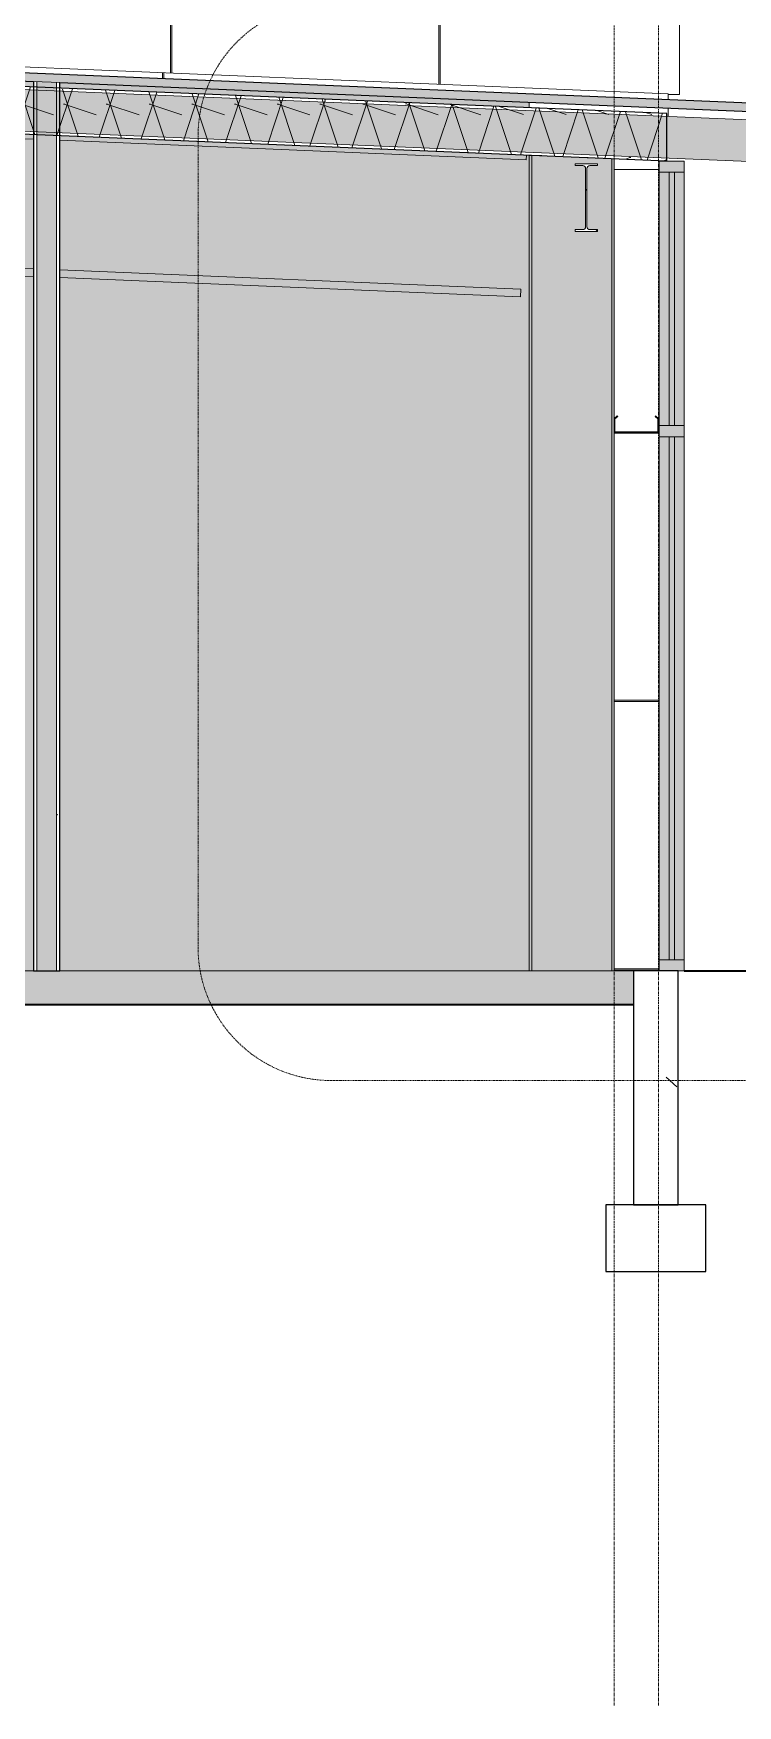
# Model space of a CAD drawing. Header units: inches. Extents: x -55396 to -733, y -290 to 853.
# Drawn here: x -15645.8 to -15519.3, y -132 to 168.5 of the extents above; entities that cross this region are included whole.
import ezdxf

# ---------------------------------------------------------------- set-up
doc = ezdxf.new("R2010")
doc.units = ezdxf.units.IN
doc.header["$MEASUREMENT"] = 0
doc.linetypes.add('Dash Dot 3_16_', pattern=[0.3125, 0.1875, -0.0625, 0, -0.0625])
doc.linetypes.add('Grid Line 1_2_', pattern=[0.875, 0.5, -0.125, 0.125, -0.125])
for name, color, linetype, lineweight in [('A-ANNO-SYMB', 150, 'Continuous', 9), ('A-CLNG', 13, 'Continuous', 9), ('A-CLNG-PATT', 13, 'Continuous', 25), ('A-GLAZ-CURT', 52, 'Continuous', 9), ('A-GLAZ-CWMG', 51, 'Continuous', 9), ('A-ROOF', 132, 'Continuous', 9), ('A-WALL', 113, 'Continuous', 9), ('A-WALL-PATT', 111, 'Continuous', 25), ('C-BLDG-PADS', 91, 'Continuous', 9), ('C-TOPO', 7, 'Continuous', 9), ('I-WALL', 2, 'Continuous', 9), ('L-SITE-WALL', 31, 'Continuous', 9), ('S-BEAM', 12, 'Continuous', 9), ('S-COLS', 52, 'Continuous', 9), ('S-FNDN', 32, 'Continuous', 9), ('S-GRID', 1, 'Continuous', 9)]:
    doc.layers.add(name, color=color, linetype=linetype, lineweight=lineweight)
pattern_1 = [(50, (22011.01, 102), (55.0854, -4.81984), [5.76, -63.36]), (355, (22011.01, 102), (-10.65569, 57.76853), [4.608, -50.688]), (100.451, (22015.6, 101.6), (44.42947, 52.94866), [4.895, -53.848]), (46.184, (22011.01, 117.36), (81.96444, -12.71212), [8.64, -95.04]), (96.636, (22017.84, 116.3), (71.7815, 74.81238), [7.343, -80.772]), (351.184, (22011.01, 117.36), (71.78195, 74.81243), [6.912, -76.032]), (21, (22018.69, 113.52), (45.84207, -30.92146), [5.76, -63.36]), (326, (22018.69, 113.52), (18.687064, 55.69148), [4.608, -50.688]), (71.451, (22022.51, 110.943), (64.52891, 24.77011), [4.895, -53.848]), (37.5, (22011.012, 102), (0.933895, 25.566816), [2.534, -47.539, 2.534, -48.922, -50.88]), (37.5, (22011.012, 102), (0.933895, 25.566816), [-101.53, 2.534, -48.346]), (7.5, (22011.012, 102), (20.20404, 30.291303), [2.534, -26.803, 2.534, -46.387, -19.392]), (7.5, (22011.012, 102), (20.20404, 30.291303), [-78.259, 2.534, -16.858]), (327.5, (21993.885, 102), (40.997785, -1.732403), [2.534, -16.666, 2.534, -57.37, -79.488]), (327.5, (21993.885, 102), (40.997785, -1.732403), [-79.104, 2.534, -76.954]), (317.5, (21986.205, 102), (44.788883, 7.68784), [2.534, -22.426, 2.534, -37.248, -56.448]), (317.5, (21986.205, 102), (44.788883, 7.68784), [-64.742, 2.534, -53.914])]
pattern_2 = [(0, (22011.012, 102), (61.44, 15.36), [2.534, -43.546, 2.534, -43.546, -245.76]), (0, (22011.012, 102), (61.44, 15.36), [-92.16, 2.534, -89.626, 2.534, -43.546, -107.52]), (0, (22011.012, 102), (61.44, 15.36), [-230.4, 2.534, -28.186, 2.534, -74.266]), (120, (22034.052, 109.68), (-44.02215, 45.528601), [2.534, -43.546, 2.534, -43.546, -245.76]), (120, (22034.052, 109.68), (-44.02215, 45.528601), [-92.16, 2.534, -89.626, 2.534, -43.546, -107.52]), (120, (22034.052, 109.68), (-44.02215, 45.528601), [-230.4, 2.534, -28.186, 2.534, -74.266]), (240, (22041.732, 140.4), (-17.41785, -60.888601), [2.534, -43.546, 2.534, -43.546, -245.76]), (240, (22041.732, 140.4), (-17.41785, -60.888601), [-92.16, 2.534, -89.626, 2.534, -43.546, -107.52]), (240, (22041.732, 140.4), (-17.41785, -60.888601), [-230.4, 2.534, -28.186, 2.534, -74.266])]
pattern_3 = [(0, (22785.87, 0.75), (-193, 193), [48, -145]), (90, (22785.87, 0.75), (-193, 1e-14), [96.25, -96.75]), (180, (22833.87, 97), (-193, 193), [48, -145]), (90, (22833.87, 0.75), (-193, 1e-14), [96.25, -96.75]), (180, (22833.87, 97.25), (-193, 193), [48, -145]), (90, (22833.87, 97.25), (-193, 1e-14), [96.25, -96.75]), (0, (22785.87, 193.5), (-193, 193), [48, -145]), (90, (22785.87, 97.25), (-193, 1e-14), [96.25, -96.75]), (0, (22834.12, 48.75), (-193, 193), [48, -145]), (90, (22834.12, 0.5), (-193, 1e-14), [48.25, -144.75]), (90, (22882.12, 0.5), (-193, 1e-14), [48.25, -144.75]), (0, (22834.12, 145.25), (-193, 193), [48, -145]), (90, (22834.12, 49), (-193, 1e-14), [96.25, -96.75]), (180, (22882.12, 49), (-193, 193), [48, -145]), (90, (22882.12, 49), (-193, 1e-14), [96.25, -96.75]), (90, (22834.12, 145.5), (-193, 1e-14), [48, -145]), (180, (22882.12, 145.5), (-193, 193), [48, -145]), (90, (22882.12, 145.5), (-193, 1e-14), [48, -145]), (0, (22882.37, 0.75), (-193, 193), [48, -145]), (90, (22882.37, 0.75), (-193, 1e-14), [96.25, -96.75]), (180, (22930.37, 97), (-193, 193), [48, -145]), (90, (22930.37, 0.75), (-193, 1e-14), [96.25, -96.75]), (180, (22930.37, 97.25), (-193, 193), [48, -145]), (90, (22930.37, 97.25), (-193, 1e-14), [96.25, -96.75]), (180, (22930.37, 193.5), (-193, 193), [48, -145]), (90, (22882.37, 97.25), (-193, 1e-14), [96.25, -96.75]), (0, (22930.62, 48.75), (-193, 193), [48, -145]), (90, (22930.62, 0.5), (-193, 1e-14), [48.25, -144.75]), (90, (22978.62, 0.5), (-193, 1e-14), [48.25, -144.75]), (0, (22930.62, 145.25), (-193, 193), [48, -145]), (90, (22930.62, 49), (-193, 1e-14), [96.25, -96.75]), (180, (22978.62, 49), (-193, 193), [48, -145]), (90, (22978.62, 49), (-193, 1e-14), [96.25, -96.75]), (90, (22930.62, 145.5), (-193, 1e-14), [48, -145]), (180, (22978.62, 145.5), (-193, 193), [48, -145]), (90, (22978.62, 145.5), (-193, 1e-14), [48, -145])]

# ---------------------------------------------------------------- blocks, each defined once
blk = doc.blocks.new('Struct_Sports Complex_2015_rvt-3-Section 1')
at = {"layer": 'A-WALL-PATT', "lineweight": 9}
h = blk.add_hatch(dxfattribs=at)
h.set_pattern_fill('FP_21', color=250, style=0, pattern_type=2)
h.set_pattern_definition(pattern_1)
h.paths.add_polyline_path([(22790.8, -42), (22798.8, -42), (22798.8, 0), (22790.8, 0)], flags=0)
at = {"layer": 'S-FNDN'}
h = blk.add_hatch(dxfattribs=at)
h.set_pattern_fill('FP_21', color=256, style=0, pattern_type=2)
h.set_pattern_definition(pattern_1)
h.paths.add_polyline_path([(22785.8, -54), (22803.8, -54), (22803.8, -42), (22785.8, -42)], flags=0)
at = {"layer": 'L-SITE-WALL', "color": 130, "lineweight": 25}
for p, q in [((22790.8, 0), (22790.8, -42)), ((22798.8, 0), (22790.8, 0)), ((22798.8, -42), (22798.8, 0)), ((22790.8, -42), (22798.8, -42))]:
    blk.add_line(p, q, dxfattribs=at)
at = {"layer": 'S-FNDN', "color": 130, "lineweight": 25}
for p, q in [((22803.8, -42), (22785.8, -42)), ((22785.8, -42), (22785.8, -54)), ((22803.8, -54), (22803.8, -42)), ((22785.8, -54), (22803.8, -54))]:
    blk.add_line(p, q, dxfattribs=at)
blk = doc.blocks.new('W-Wide Flange-Column - B2_D-1169473-Section 1')
at = {"layer": 'S-COLS'}
for points in [[(22772.49, 0), (22772.49, 146.5), (22772.05, 146.5), (22772.05, 0)], [(22773, 0), (22773.18, 0), (22773.18, 146.5), (22772.49, 146.5), (22772.53, 0), (22772.83, 0)], [(22786.18, 0), (22786.87, 0), (22786.83, 145.98), (22786.18, 146), (22786.18, 76.46)], [(22787.3, 0), (22787.3, 145.96), (22786.87, 145.98), (22786.87, 0)]]:
    blk.add_hatch(color=256, dxfattribs=at).paths.add_polyline_path(points, flags=0)
h = blk.add_hatch(color=256, dxfattribs=at)
h.paths.add_polyline_path([(22786.18, 0), (22786.18, 146), (22773.18, 146.5), (22773.18, 0)], flags=0)
h.paths.add_polyline_path([(22782.13, 132.85), (22780.3, 132.85), (22780.3, 133.2), (22781.66, 133.2), (22782.06, 133.43), (22782.19, 133.73), (22782.11, 144.36), (22782.03, 144.55), (22781.66, 144.7), (22780.3, 144.7), (22780.3, 145.05), (22784.31, 145.05), (22784.31, 144.7), (22782.95, 144.7), (22782.57, 144.55), (22782.42, 144.18), (22782.49, 133.55), (22782.57, 133.36), (22782.95, 133.2), (22784.31, 133.2), (22784.31, 132.85), (22782.19, 132.85)], flags=0)
for p, q in [((22772.05, 146.5), (22772.05, 0)), ((22772.49, 146.5), (22772.05, 146.5)), ((22772.49, 146.5), (22772.49, 0)), ((22773.18, 146.5), (22772.49, 146.5)), ((22774.29, 146.5), (22773.18, 146.5)), ((22786.87, 145.98), (22786.87, 0)), ((22787.3, 99.25), (22787.3, 145.96)), ((22787.3, 0), (22787.3, 96.88))]:
    blk.add_line(p, q, dxfattribs=at)
blk = doc.blocks.new('W-Wide Flange - 8_ WIDE-1169474-Section 1')
at = {"layer": 'S-BEAM'}
h = blk.add_hatch(color=256, dxfattribs=at)
h.paths.add_polyline_path([(22771.52, 145.75), (22771.56, 146.61), (22687.68, 150.11), (22687.68, 149.25), (22762.76, 146.12)], flags=0)
h.paths.add_polyline_path([(22682.93, 149.45), (22682.93, 150.31), (22520.99, 157.05), (22520.99, 156.19), (22668.77, 150.04)], flags=0)
h.paths.add_polyline_path([(22516.24, 156.39), (22516.24, 157.25), (22370.3, 163.33), (22370.3, 162.47), (22491.63, 157.42)], flags=0)
h = blk.add_hatch(color=256, dxfattribs=at)
h.paths.add_polyline_path([(22770.5, 121.14), (22770.55, 122.49), (22687.68, 125.95), (22687.68, 124.59), (22762.76, 121.46)], flags=0)
h.paths.add_polyline_path([(22682.93, 124.78), (22682.93, 126.15), (22520.99, 132.89), (22520.99, 131.53), (22646.56, 126.3)], flags=0)
h.paths.add_polyline_path([(22516.24, 131.73), (22516.24, 133.09), (22436.61, 136.41), (22437.27, 135.86), (22437.99, 134.99), (22491.63, 132.76)], flags=0)
h.paths.add_polyline_path([(22420.2, 135.73), (22420.3, 135.86), (22421.73, 137.03), (22370.3, 139.17), (22370.3, 137.81), (22419.17, 135.77)], flags=0)
for p, q in [((22682.93, 149.45), (22520.99, 156.19)), ((22771.52, 145.75), (22687.68, 149.25)), ((22771.56, 146.61), (22771.52, 145.75)), ((22520.99, 132.89), (22682.93, 126.15)), ((22682.93, 124.78), (22520.99, 131.53)), ((22687.68, 125.95), (22770.55, 122.49)), ((22770.5, 121.14), (22687.68, 124.59)), ((22770.55, 122.49), (22770.5, 121.14))]:
    blk.add_line(p, q, dxfattribs=at)
blk = doc.blocks.new('Girt_C - 8_D-1099926-Section 1')
at = {"layer": 'S-BEAM', "lineweight": 15}
for p, q in [((22787.88, 99.73), (22787.3, 99.25)), ((22787.3, 99.25), (22787.3, 96.88)), ((22787.41, 99.2), (22787.95, 99.65)), ((22787.41, 96.88), (22787.41, 99.2)), ((22787.95, 99.65), (22787.88, 99.73)), ((22794.73, 99.73), (22794.66, 99.65)), ((22794.66, 99.65), (22795.19, 99.2)), ((22795.3, 99.25), (22794.73, 99.73)), ((22795.19, 99.2), (22795.19, 96.88)), ((22795.3, 96.88), (22795.3, 99.25)), ((22795.12, 96.8), (22787.49, 96.8)), ((22787.49, 96.7), (22795.12, 96.7))]:
    blk.add_line(p, q, dxfattribs=at)
for centre, radius, start, end in [((22787.49, 96.88), 0.188, 180, 270), ((22787.49, 96.88), 0.0782, 183.0424, 270), ((22795.12, 96.88), 0.0782, 270, 357.8773), ((22795.12, 96.88), 0.188, 270, 0)]:
    blk.add_arc(centre, radius, start, end, dxfattribs=at)
blk = doc.blocks.new('System Panel - Exterior Glazing-827433-Section 1')
at = {"layer": 'A-GLAZ-CURT', "transparency": 33554649}
blk.add_hatch(color=256, dxfattribs=at).paths.add_polyline_path([(22797.18, 2), (22798.18, 2), (22798.18, 96), (22797.18, 96), (22797.18, 76.46)], flags=0)
at = {"layer": 'A-GLAZ-CURT'}
for p, q in [((22797.18, 96), (22797.18, 2)), ((22798.18, 96), (22797.18, 96)), ((22797.18, 96), (22797.18, 2)), ((22798.18, 96), (22797.18, 96)), ((22798.18, 2), (22798.18, 96)), ((22798.18, 2), (22798.18, 96)), ((22797.18, 2), (22798.18, 2)), ((22797.18, 2), (22798.18, 2))]:
    blk.add_line(p, q, dxfattribs=at)
blk = doc.blocks.new('System Panel - Exterior Glazing-1142338-Section 1')
at = {"layer": 'A-GLAZ-CURT', "transparency": 33554649}
blk.add_hatch(color=256, dxfattribs=at).paths.add_polyline_path([(22797.18, 98), (22798.18, 98), (22798.18, 143.5), (22797.18, 143.5), (22797.18, 115.53)], flags=0)
at = {"layer": 'A-GLAZ-CURT'}
for p, q in [((22797.18, 143.5), (22797.18, 98)), ((22798.18, 143.5), (22797.18, 143.5)), ((22797.18, 143.5), (22797.18, 98)), ((22798.18, 143.5), (22797.18, 143.5)), ((22798.18, 98), (22798.18, 143.5)), ((22798.18, 98), (22798.18, 143.5)), ((22797.18, 98), (22798.18, 98)), ((22797.18, 98), (22798.18, 98))]:
    blk.add_line(p, q, dxfattribs=at)
blk = doc.blocks.new('Rectangular Mullion - Exterior 2_ x 4_5_-769201-Section 1')
at = {"layer": 'A-GLAZ-CWMG'}
blk.add_hatch(color=256, dxfattribs=at).paths.add_polyline_path([(22795.43, 143.5), (22799.93, 143.5), (22799.93, 145.5), (22795.43, 145.5)], flags=0)
at = {"layer": 'A-GLAZ-CWMG', "lineweight": 13}
for p, q in [((22795.43, 145.5), (22795.43, 143.5)), ((22799.93, 145.5), (22795.43, 145.5)), ((22799.93, 143.5), (22799.93, 145.5)), ((22795.43, 143.5), (22799.93, 143.5))]:
    blk.add_line(p, q, dxfattribs=at)
blk = doc.blocks.new('Rectangular Mullion - Exterior 2_ x 4_5_-769200-Section 1')
at = {"layer": 'A-GLAZ-CWMG'}
blk.add_hatch(color=256, dxfattribs=at).paths.add_polyline_path([(22799.93, 0), (22799.93, 2), (22795.43, 2), (22795.43, 0)], flags=0)
at = {"layer": 'A-GLAZ-CWMG', "lineweight": 13}
for p, q in [((22795.43, 2), (22795.43, 0)), ((22799.93, 2), (22795.43, 2)), ((22795.43, 0), (22799.93, 0)), ((22799.93, 0), (22799.93, 2))]:
    blk.add_line(p, q, dxfattribs=at)
blk = doc.blocks.new('Rectangular Mullion - Exterior 2_ x 4_5_-769423-Section 1')
at = {"layer": 'A-GLAZ-CWMG'}
blk.add_hatch(color=256, dxfattribs=at).paths.add_polyline_path([(22795.43, 96), (22799.93, 96), (22799.93, 98), (22795.43, 98)], flags=0)
at = {"layer": 'A-GLAZ-CWMG', "lineweight": 13}
for p, q in [((22795.43, 98), (22795.43, 96)), ((22799.93, 98), (22795.43, 98)), ((22799.93, 96), (22799.93, 98)), ((22795.43, 96), (22799.93, 96))]:
    blk.add_line(p, q, dxfattribs=at)
blk = doc.blocks.new('Rectangular Mullion - Exterior 2_ x 4_5_-1115231-Section 1')
at = {"layer": 'A-GLAZ-CWMG'}
h = blk.add_hatch(color=256, dxfattribs=at)
h.paths.add_polyline_path([(22797.18, 2), (22797.18, 96), (22795.43, 96), (22795.43, 2)], flags=0)
h.paths.add_polyline_path([(22799.93, 2), (22799.93, 96), (22798.18, 96), (22798.18, 2)], flags=0)
blk.add_hatch(color=256, dxfattribs=at).paths.add_polyline_path([(22798.18, 2), (22798.18, 96), (22797.18, 96), (22797.18, 2)], flags=0)
for p, q in [((22795.43, 96), (22797.18, 96)), ((22795.43, 2), (22795.43, 96)), ((22797.18, 96), (22798.18, 96)), ((22798.18, 96), (22799.93, 96)), ((22799.93, 96), (22799.93, 2)), ((22797.18, 2), (22795.43, 2)), ((22798.18, 2), (22797.18, 2)), ((22799.93, 2), (22798.18, 2))]:
    blk.add_line(p, q, dxfattribs=at)
blk = doc.blocks.new('Rectangular Mullion - Exterior 2_ x 4_5_-1142334-Section 1')
at = {"layer": 'A-GLAZ-CWMG'}
h = blk.add_hatch(color=256, dxfattribs=at)
h.paths.add_polyline_path([(22797.18, 98), (22797.18, 143.5), (22795.43, 143.5), (22795.43, 98)], flags=0)
h.paths.add_polyline_path([(22798.18, 98), (22799.93, 98), (22799.93, 143.5), (22798.18, 143.5), (22798.18, 115.53)], flags=0)
blk.add_hatch(color=256, dxfattribs=at).paths.add_polyline_path([(22798.18, 98), (22798.18, 143.5), (22797.18, 143.5), (22797.18, 98)], flags=0)
for p, q in [((22795.43, 143.5), (22797.18, 143.5)), ((22795.43, 98), (22795.43, 143.5)), ((22797.18, 143.5), (22798.18, 143.5)), ((22798.18, 143.5), (22799.93, 143.5)), ((22799.93, 143.5), (22799.93, 98)), ((22797.18, 98), (22795.43, 98)), ((22798.18, 98), (22797.18, 98)), ((22799.93, 98), (22798.18, 98))]:
    blk.add_line(p, q, dxfattribs=at)
blk = doc.blocks.new('W-Wide Flange - W12X19-1098908-Section 1')
at = {"layer": 'S-BEAM'}
h = blk.add_hatch(dxfattribs=at)
h.set_pattern_fill('FP_20', color=256, style=0, pattern_type=2)
h.set_pattern_definition([(45, (22011.012, 102), (-19.007, 19.007), []), (45, (22011.012, 130.8), (-19.007, 19.007), [])])
h.paths.add_polyline_path([(22780.3, 132.85), (22784.31, 132.85), (22784.31, 133.2), (22782.95, 133.2), (22782.57, 133.36), (22782.42, 133.73), (22782.42, 144.18), (22782.57, 144.55), (22782.95, 144.7), (22784.31, 144.7), (22784.31, 145.05), (22780.3, 145.05), (22780.3, 144.7), (22781.66, 144.7), (22782.03, 144.55), (22782.19, 144.18), (22782.13, 133.6), (22782.03, 133.36), (22781.66, 133.2), (22780.3, 133.2)], flags=0)
at = {"layer": 'S-BEAM', "lineweight": 15}
for p, q in [((22784.31, 145.05), (22780.3, 145.05)), ((22780.3, 145.05), (22780.3, 144.7)), ((22780.3, 144.7), (22781.66, 144.7)), ((22782.95, 144.7), (22784.31, 144.7)), ((22784.31, 144.7), (22784.31, 145.05)), ((22782.19, 144.18), (22782.19, 133.73)), ((22782.42, 133.73), (22782.42, 144.18)), ((22781.66, 133.2), (22780.3, 133.2)), ((22780.3, 133.2), (22780.3, 132.85)), ((22780.3, 132.85), (22784.31, 132.85)), ((22784.31, 133.2), (22782.95, 133.2)), ((22784.31, 132.85), (22784.31, 133.2))]:
    blk.add_line(p, q, dxfattribs=at)
for centre, start, end in [((22781.66, 144.18), 0, 90), ((22782.95, 144.18), 90, 180), ((22781.66, 133.73), 270, 0), ((22782.95, 133.73), 180, 270)]:
    blk.add_arc(centre, 0.525, start, end, dxfattribs=at)
blk = doc.blocks.new('Dimension Lumber - 5_5 x 7_5 Glulam-1166127-Section 1')
at = {"layer": 'S-BEAM'}
blk.add_hatch(color=256, dxfattribs=at).paths.add_polyline_path([(22882.71, 142.48), (22883.03, 149.98), (22669.08, 158.89), (22668.77, 151.4), (22878.97, 142.64)], flags=0)
at = {"layer": 'S-BEAM', "lineweight": 15}
for p, q in [((22669.08, 158.89), (22668.77, 151.4)), ((22883.03, 149.98), (22669.08, 158.89)), ((22668.77, 151.4), (22882.71, 142.48)), ((22882.71, 142.48), (22883.03, 149.98))]:
    blk.add_line(p, q, dxfattribs=at)

msp = doc.modelspace()

# ---------------------------------------------------------------- hatches: boundary and pattern name
at = {"layer": 'A-CLNG-PATT', "lineweight": 9}
h = msp.add_hatch(dxfattribs=at)
h.set_pattern_fill('FP_22', color=256, style=0, pattern_type=2)
h.set_pattern_definition([(161.57, (22011.972, 102.96), (-7.6802237, -0.0009796), [0, -54.643, 6.067, 0]), (18.43, (22010.052, 102.96), (-7.6802237, 0.0009796), [0, -54.643, 6.067, 0]), (108.43, (22011.972, 102.96), (3.8382953, -19.20136532), [18.211, -42.499]), (71.57, (22010.052, 102.96), (3.8382953, 19.20136532), [18.211, -42.499])])
h.paths.add_polyline_path([(-15531.97, 145.56), (-15531.97, 154.07), (-15958.47, 171.84), (-15958.47, 163.33), (-15546.64, 146.17)], flags=0)
at = {"layer": 'A-ROOF'}
msp.add_hatch(color=256, dxfattribs=at).paths.add_polyline_path([(-15442.72, 151.35), (-15442.72, 152.85), (-15958.47, 174.34), (-15958.47, 172.84), (-15449.81, 151.65)], flags=0)
at = {"layer": 'A-WALL-PATT', "lineweight": 9}
h = msp.add_hatch(dxfattribs=at)
h.set_pattern_fill('FP_17', color=256, style=0, pattern_type=2)
h.set_pattern_definition([(90, (22639.43, -191.25), (-193, -193), [48, -145]), (180, (22639.43, -191.25), (-2e-14, -193), [96.25, -96.75]), (270, (22543.18, -143.25), (-193, -193), [48, -145]), (180, (22639.43, -143.25), (-2e-14, -193), [96.25, -96.75]), (270, (22542.93, -143.25), (-193, -193), [48, -145]), (180, (22542.93, -143.25), (-2e-14, -193), [96.25, -96.75]), (90, (22446.68, -191.25), (-193, -193), [48, -145]), (180, (22542.93, -191.25), (-2e-14, -193), [96.25, -96.75]), (90, (22591.43, -143), (-193, -193), [48, -145]), (180, (22639.68, -143), (-2e-14, -193), [48.25, -144.75]), (180, (22639.68, -95), (-2e-14, -193), [48.25, -144.75]), (90, (22494.93, -143), (-193, -193), [48, -145]), (180, (22591.18, -143), (-2e-14, -193), [96.25, -96.75]), (270, (22591.18, -95), (-193, -193), [48, -145]), (180, (22591.18, -95), (-2e-14, -193), [96.25, -96.75]), (180, (22494.68, -143), (-2e-14, -193), [48, -145]), (270, (22494.68, -95), (-193, -193), [48, -145]), (180, (22494.68, -95), (-2e-14, -193), [48, -145]), (90, (22639.43, -94.75), (-193, -193), [48, -145]), (180, (22639.43, -94.75), (-2e-14, -193), [96.25, -96.75]), (270, (22543.18, -46.75), (-193, -193), [48, -145]), (180, (22639.43, -46.75), (-2e-14, -193), [96.25, -96.75]), (270, (22542.93, -46.75), (-193, -193), [48, -145]), (180, (22542.93, -46.75), (-2e-14, -193), [96.25, -96.75]), (270, (22446.68, -46.75), (-193, -193), [48, -145]), (180, (22542.93, -94.75), (-2e-14, -193), [96.25, -96.75]), (90, (22591.43, -46.5), (-193, -193), [48, -145]), (180, (22639.68, -46.5), (-2e-14, -193), [48.25, -144.75]), (180, (22639.68, 1.5), (-2e-14, -193), [48.25, -144.75]), (90, (22494.93, -46.5), (-193, -193), [48, -145]), (180, (22591.18, -46.5), (-2e-14, -193), [96.25, -96.75]), (270, (22591.18, 1.5), (-193, -193), [48, -145]), (180, (22591.18, 1.5), (-2e-14, -193), [96.25, -96.75]), (180, (22494.68, -46.5), (-2e-14, -193), [48, -145]), (270, (22494.68, 1.5), (-193, -193), [48, -145]), (180, (22494.68, 1.5), (-2e-14, -193), [48, -145])])
h.paths.add_polyline_path([(-15554.48, 146.5), (-15556.72, 146.59), (-15556.72, 146.5), (-15555.59, 146.5)], flags=0)
h.paths.add_polyline_path([(-15531.72, 153.56), (-15531.72, 155.06), (-15556.72, 156.1), (-15556.72, 155.1), (-15531.97, 154.07), (-15531.97, 153.57)], flags=0)
h.paths.add_polyline_path([(-15531.72, 156.56), (-15531.72, 157.62), (-15882.09, 172.16), (-15882.09, 172.85), (-15922.44, 172.84), (-15531.97, 156.57)], flags=0)
h.paths.add_polyline_path([(-15922.71, 172.85), (-15922.71, 186.85), (-15924.27, 186.85), (-15924.27, 191.98), (-15925.27, 191.98), (-15925.27, 203.98), (-15924.27, 203.98), (-15924.27, 204.62), (-15944.14, 213.33), (-15944.14, 219.24), (-15929.39, 227.1), (-15882.09, 227.1), (-15882.09, 239.46), (-15955.84, 239.46), (-15955.84, 174.23), (-15953.34, 174.13)], flags=0)
h = msp.add_hatch(dxfattribs=at)
h.set_pattern_fill('FP_26', color=256, style=0, pattern_type=2)
h.set_pattern_definition(pattern_3)
h.paths.add_polyline_path([(-15531.72, 157.62), (-15531.72, 239.46), (-15882.09, 239.46), (-15882.09, 172.16), (-15531.97, 157.63)], flags=0)
h = msp.add_hatch(dxfattribs=at)
h.set_pattern_fill('FP_26', color=256, style=0, pattern_type=2)
h.set_pattern_definition(pattern_3)
h.paths.add_polyline_path([(-15531.72, 157.5), (-15529.72, 157.5), (-15529.77, 239.46), (-15531.72, 239.46), (-15531.72, 157.62)], flags=0)
h = msp.add_hatch(dxfattribs=at)
h.set_pattern_fill('FP_23', color=256, style=0, pattern_type=2)
h.set_pattern_definition(pattern_2)
h.paths.add_polyline_path([(-15645.84, 0), (-15645.22, 0), (-15645.22, 159.79), (-15645.84, 159.82), (-15645.84, 76.46)], flags=0)
h = msp.add_hatch(dxfattribs=at)
h.set_pattern_fill('FP_23', color=256, style=0, pattern_type=2)
h.set_pattern_definition(pattern_2)
h.paths.add_polyline_path([(-15641.72, 0), (-15641.09, 0), (-15641.09, 159.62), (-15641.72, 159.64), (-15641.72, 76.46)], flags=0)
h = msp.add_hatch(dxfattribs=at)
h.set_pattern_fill('FP_25', color=256, style=0, pattern_type=2)
h.set_pattern_definition([(90, (22744.55, 241.5), (-193, -193), [48, -145]), (180, (22744.55, 241.5), (-2e-14, -193), [96.25, -96.75]), (270, (22648.3, 289.5), (-193, -193), [48, -145]), (180, (22744.55, 289.5), (-2e-14, -193), [96.25, -96.75]), (270, (22648.05, 289.5), (-193, -193), [48, -145]), (180, (22648.05, 289.5), (-2e-14, -193), [96.25, -96.75]), (90, (22551.8, 241.5), (-193, -193), [48, -145]), (180, (22648.05, 241.5), (-2e-14, -193), [96.25, -96.75]), (90, (22696.55, 289.75), (-193, -193), [48, -145]), (180, (22744.8, 289.75), (-2e-14, -193), [48.25, -144.75]), (180, (22744.8, 337.75), (-2e-14, -193), [48.25, -144.75]), (90, (22600.05, 289.75), (-193, -193), [48, -145]), (180, (22696.3, 289.75), (-2e-14, -193), [96.25, -96.75]), (270, (22696.3, 337.75), (-193, -193), [48, -145]), (180, (22696.3, 337.75), (-2e-14, -193), [96.25, -96.75]), (180, (22599.8, 289.75), (-2e-14, -193), [48, -145]), (270, (22599.8, 337.75), (-193, -193), [48, -145]), (180, (22599.8, 337.75), (-2e-14, -193), [48, -145]), (90, (22744.55, 338), (-193, -193), [48, -145]), (180, (22744.55, 338), (-2e-14, -193), [96.25, -96.75]), (270, (22648.3, 386), (-193, -193), [48, -145]), (180, (22744.55, 386), (-2e-14, -193), [96.25, -96.75]), (270, (22648.05, 386), (-193, -193), [48, -145]), (180, (22648.05, 386), (-2e-14, -193), [96.25, -96.75]), (270, (22551.8, 386), (-193, -193), [48, -145]), (180, (22648.05, 338), (-2e-14, -193), [96.25, -96.75]), (90, (22696.55, 386.25), (-193, -193), [48, -145]), (180, (22744.8, 386.25), (-2e-14, -193), [48.25, -144.75]), (180, (22744.8, 434.25), (-2e-14, -193), [48.25, -144.75]), (90, (22600.05, 386.25), (-193, -193), [48, -145]), (180, (22696.3, 386.25), (-2e-14, -193), [96.25, -96.75]), (270, (22696.3, 434.25), (-193, -193), [48, -145]), (180, (22696.3, 434.25), (-2e-14, -193), [96.25, -96.75]), (180, (22599.8, 386.25), (-2e-14, -193), [48, -145]), (270, (22599.8, 434.25), (-193, -193), [48, -145]), (180, (22599.8, 434.25), (-2e-14, -193), [48, -145])])
h.paths.add_polyline_path([(-15537.97, 0), (-15533.34, 0), (-15533.34, 144), (-15541.47, 144), (-15541.47, 99.25), (-15540.89, 99.73), (-15540.82, 99.65), (-15541.36, 99.2), (-15541.36, 96.88), (-15541.47, 96.8), (-15541.47, 0)], flags=0)
h.paths.add_polyline_path([(-15533.66, 96.7), (-15541.28, 96.7), (-15541.28, 96.8), (-15533.66, 96.8)], flags=0)
h.paths.add_polyline_path([(-15533.58, 96.88), (-15533.64, 99.25), (-15534.11, 99.65), (-15534.04, 99.73), (-15533.47, 99.2), (-15533.47, 96.88)], flags=0)
at = {"layer": 'C-BLDG-PADS'}
h = msp.add_hatch(dxfattribs=at)
h.set_pattern_fill('FP_21', color=256, style=0, pattern_type=2)
h.set_pattern_definition(pattern_1)
h.paths.add_polyline_path([(-15537.97, -6), (-15537.97, 0), (-17196.47, 0), (-17196.47, -6), (-15604.74, -6)], flags=0)
at = {"layer": 'I-WALL', "lineweight": 5}
h = msp.add_hatch(color=256, dxfattribs=at)
h.paths.add_polyline_path([(-15725.78, 26.02), (-15725.59, 27.52), (-15725.29, 27.72), (-15725.17, 27.75), (-15715.3, 27.66), (-15715.08, 27.56), (-15714.96, 27.5), (-15715.04, 27.44), (-15714.88, 27.4), (-15714.73, 27.38), (-15714.51, 27.29), (-15714.44, 27.29), (-15714.33, 26.02), (-15714.51, 26.02), (-15714.51, 25.87), (-15714.8, 25.75), (-15715.3, 16.72), (-15715.55, 15.49), (-15715.74, 15.49), (-15715.8, 15.22), (-15715.93, 15.18), (-15716.03, 15.02), (-15716.25, 14.95), (-15716.28, 14.9), (-15716.88, 14.82), (-15716.97, 14.84), (-15718.05, 14.75), (-15723.8, 14.8), (-15724.01, 14.84), (-15724.36, 15.11), (-15724.56, 15.49), (-15724.92, 17.25), (-15725.3, 25.75), (-15725.72, 25.83), (-15725.77, 25.92)], flags=0)
h.paths.add_polyline_path([(-15734.12, 0), (-15730.53, 0), (-15730.53, 43.8), (-15736.84, 43.88), (-15737.35, 44.09), (-15737.8, 44.43), (-15738.14, 44.87), (-15738.35, 45.39), (-15738.67, 47.15), (-15740.31, 55.12), (-15740.9, 55.12), (-15742.82, 55.69), (-15744.89, 56.92), (-15746.3, 58.08), (-15746.42, 58.11), (-15748.08, 58.18), (-15748.39, 58.76), (-15748.51, 58.89), (-15748.64, 61.42), (-15748.08, 61.88), (-15731, 61.89), (-15730.53, 62.02), (-15730.53, 125), (-15725.78, 125), (-15725.78, 62.02), (-15725.26, 61.88), (-15708.23, 61.88), (-15707.67, 61.42), (-15707.8, 58.89), (-15708.1, 58.46), (-15708.26, 58.11), (-15710.12, 58.03), (-15710.22, 57.96), (-15711.73, 56.65), (-15713.49, 55.69), (-15715.41, 55.12), (-15716.01, 55.12), (-15718.18, 44.87), (-15718.52, 44.43), (-15718.96, 44.09), (-15719.47, 43.88), (-15720.03, 43.8), (-15725.78, 43.8), (-15725.78, 0), (-15722.19, 0), (-15721.27, 8.13), (-15721.27, 13.25), (-15722.3, 13.25), (-15722.25, 14.25), (-15694.3, 14.25), (-15694.38, 13.73), (-15694.44, 13.44), (-15695.03, 12.02), (-15695.34, 11.48), (-15696.74, 10.27), (-15698.71, 8.99), (-15701.09, 7.94), (-15700.17, 0), (-15645.84, 0), (-15645.84, 124.78), (-15807.78, 131.53), (-15807.78, 0), (-15756.14, 0), (-15755.22, 7.94), (-15757.06, 8.74), (-15758.4, 9.45), (-15760.01, 10.57), (-15761.12, 11.72), (-15761.64, 12.81), (-15761.81, 13.44), (-15762.01, 13.98), (-15762.01, 14.25), (-15734.01, 14.25), (-15734.06, 13.25), (-15735.04, 13.25), (-15735, 8.08), (-15734.26, 1.25)], flags=0)
h.paths.add_polyline_path([(-15961.97, 0), (-15812.53, 0), (-15812.53, 131.73), (-15890.78, 134.99), (-15890, 134.04), (-15888.89, 131.97), (-15888.21, 129.72), (-15887.98, 127.38), (-15888.21, 125.03), (-15888.89, 122.78), (-15890, 120.71), (-15891.5, 118.89), (-15893.31, 117.4), (-15895.39, 116.29), (-15897.64, 115.61), (-15899.98, 115.38), (-15902.32, 115.61), (-15904.57, 116.29), (-15906.65, 117.4), (-15908.47, 118.89), (-15909.96, 120.71), (-15911.07, 122.78), (-15911.75, 125.03), (-15911.98, 127.38), (-15911.75, 129.72), (-15911.07, 131.97), (-15909.96, 134.04), (-15908.57, 135.73), (-15958.47, 137.81), (-15958.47, 98.25), (-15959.22, 98.25), (-15959.22, 97), (-15959.79, 96.52), (-15959.86, 96.6), (-15959.33, 97.05), (-15959.33, 98.25), (-15963.72, 98.25), (-15963.72, 98), (-15961.97, 98), (-15961.97, 1.75)], flags=0)
h.paths.add_polyline_path([(-15604.74, 0), (-15556.72, 0), (-15556.72, 146.59), (-15557.21, 146.61), (-15557.25, 145.75), (-15641.09, 149.25), (-15641.09, 125.95), (-15558.22, 122.49), (-15558.28, 121.14), (-15641.09, 124.59), (-15641.09, 0)], flags=0)
h.paths.add_polyline_path([(-15710.54, 8.13), (-15710.54, 8.14), (-15711.3, 9.09), (-15711.88, 10.93), (-15711.77, 10.31), (-15711.26, 8.99), (-15710.67, 8.28)], flags=0)
h.paths.add_polyline_path([(-15745.78, 8.13), (-15744.99, 9.09), (-15744.49, 10.53), (-15744.56, 10.31), (-15745.15, 8.91), (-15745.78, 8.13)], flags=0)
h.paths.add_polyline_path([(-15704.31, 14.5), (-15712.3, 14.5), (-15712.3, 15.25), (-15712.05, 15.75), (-15694.55, 15.75), (-15694.3, 15.24), (-15694.3, 14.5), (-15702.56, 14.5)], flags=0)
h.paths.add_polyline_path([(-15744.51, 14.5), (-15762.01, 14.5), (-15762, 15.25), (-15761.76, 15.75), (-15744.26, 15.75), (-15744.01, 15.24), (-15744.01, 14.5)], flags=0)
h.paths.add_polyline_path([(-15738.61, 14.75), (-15739.04, 14.81), (-15740.08, 14.98), (-15740.13, 15.02), (-15740.32, 15.03), (-15740.45, 15.2), (-15740.57, 15.23), (-15740.63, 15.49), (-15740.76, 15.49), (-15741.12, 17.25), (-15741.47, 25.75), (-15741.57, 25.82), (-15741.83, 25.92), (-15741.85, 26.02), (-15741.98, 26.02), (-15741.8, 27.29), (-15741.69, 27.29), (-15741.41, 27.41), (-15741.42, 27.49), (-15741.23, 27.51), (-15741.32, 27.58), (-15741.26, 27.65), (-15738.26, 27.75), (-15730.9, 27.69), (-15730.68, 27.41), (-15730.63, 27.11), (-15730.6, 25.83), (-15730.78, 25.75), (-15731.01, 25.75), (-15731.39, 17.25), (-15731.85, 15.3), (-15731.95, 15.11), (-15732.3, 14.84), (-15732.72, 14.75), (-15738.52, 14.75)], flags=0)
h.paths.add_polyline_path([(-15748.05, 58.11), (-15748.21, 58.29), (-15748.23, 58.47), (-15748.08, 58.17)], flags=0)
h.paths.add_polyline_path([(-15935.76, 115.39), (-15937.8, 115.82), (-15939.71, 116.67), (-15941.4, 117.9), (-15942.8, 119.45), (-15943.85, 121.26), (-15944.49, 123.25), (-15944.71, 125.33), (-15944.49, 127.41), (-15943.85, 129.4), (-15942.8, 131.21), (-15941.4, 132.76), (-15939.71, 133.99), (-15937.8, 134.84), (-15935.76, 135.28), (-15933.67, 135.28), (-15931.62, 134.84), (-15929.71, 133.99), (-15928.02, 132.76), (-15926.62, 131.21), (-15925.58, 129.4), (-15924.93, 127.41), (-15924.71, 125.33), (-15924.93, 123.25), (-15925.58, 121.26), (-15926.62, 119.45), (-15928.02, 117.9), (-15929.71, 116.67), (-15931.62, 115.82), (-15933.67, 115.39)], flags=0)
h.paths.add_polyline_path([(-15645.84, 126.15), (-15645.84, 149.45), (-15807.78, 156.19), (-15807.78, 132.89), (-15678.58, 127.51)], flags=0)
h.paths.add_polyline_path([(-15812.53, 133.09), (-15812.53, 156.39), (-15958.47, 162.47), (-15958.47, 139.17), (-15907.04, 137.03), (-15906.65, 137.35), (-15904.57, 138.46), (-15902.32, 139.14), (-15899.98, 139.38), (-15897.64, 139.14), (-15895.39, 138.46), (-15893.31, 137.35), (-15892.16, 136.41), (-15837.14, 134.12)], flags=0)
h.paths.add_polyline_path([(-15556.72, 155.1), (-15556.72, 156.1), (-15641.09, 159.62), (-15641.09, 158.62), (-15557.25, 155.12)], flags=0)
h.paths.add_polyline_path([(-15645.84, 158.81), (-15645.84, 159.82), (-15807.78, 166.56), (-15807.78, 165.56), (-15646.82, 158.85)], flags=0)
h.paths.add_polyline_path([(-15812.53, 165.76), (-15812.53, 166.76), (-15958.47, 172.84), (-15958.47, 171.84), (-15813.4, 165.8)], flags=0)
h.paths.add_polyline_path([(-15958.47, 194.5), (-15958.47, 217), (-15963.72, 217), (-15963.72, 194.5), (-15959.22, 194.5)], flags=0)
msp.add_hatch(color=256, dxfattribs=at).paths.add_polyline_path([(-15645.22, 0), (-15641.72, 0), (-15641.72, 159.64), (-15645.22, 159.79), (-15645.22, 76.46)], flags=0)

# ---------------------------------------------------------------- linework, layer by layer
at = {"layer": 'A-ANNO-SYMB', "linetype": 'Dash Dot 3_16_'}
for p, q in [((-15616.26, 149.98), (-15616.26, 4.3)), ((-15592.26, -19.7), (-15457.98, -19.7))]:
    msp.add_line(p, q, dxfattribs=at)
for centre, start, end in [((-15592.26, 149.98), 90, 180), ((-15592.26, 4.3), 180, 270)]:
    msp.add_arc(centre, 24, start, end, dxfattribs=at)
at = {"layer": 'A-CLNG', "lineweight": 25}
for p, q in [((-15531.97, 154.07), (-15958.47, 171.84)), ((-15958.47, 163.33), (-15531.97, 145.56)), ((-15531.97, 145.56), (-15531.97, 154.07))]:
    msp.add_line(p, q, dxfattribs=at)
at = {"layer": 'A-ROOF', "lineweight": 25}
for p, q in [((-15442.72, 152.85), (-15958.47, 174.34)), ((-15807.78, 166.56), (-15645.84, 159.82)), ((-15641.09, 159.62), (-15442.72, 151.35))]:
    msp.add_line(p, q, dxfattribs=at)
at = {"layer": 'A-WALL'}
for p, q in [((-15641.09, 159.62), (-15645.84, 159.82)), ((-15645.22, 0), (-15645.22, 159.79)), ((-15641.72, 0), (-15641.72, 159.64))]:
    msp.add_line(p, q, dxfattribs=at)
at = {"layer": 'C-BLDG-PADS'}
for p, q in [((-15537.97, 0), (-17193.72, 0)), ((-15537.97, -6), (-15537.97, 0)), ((-17196.47, -6), (-15537.97, -6))]:
    msp.add_line(p, q, dxfattribs=at)
at = {"layer": 'C-TOPO', "lineweight": 35}
for p, q in [((-15528.84, 0), (-15294.87, 0)), ((-16547.82, -6.01), (-15537.97, -6.01))]:
    msp.add_line(p, q, dxfattribs=at)
at = {"layer": 'C-TOPO'}
for p, q in [((-15294.87, 0), (-15528.84, 0)), ((-16547.82, -6.01), (-15537.97, -6.01))]:
    msp.add_line(p, q, dxfattribs=at)
at = {"layer": 'I-WALL', "lineweight": 25}
for p, q in [((-15645.84, 159.82), (-15645.84, 0)), ((-15641.09, 0), (-15641.09, 159.62)), ((-15645.84, 0), (-15641.09, 0))]:
    msp.add_line(p, q, dxfattribs=at)
at = {"layer": 'I-WALL'}
for p, q in [((-15556.72, 155.1), (-15556.72, 156.1)), ((-15556.72, 146.5), (-15556.72, 146.59))]:
    msp.add_line(p, q, dxfattribs=at)
at = {"layer": 'L-SITE-WALL'}
for p, q in [((-15529.72, 239.46), (-15529.72, 157.5)), ((-15882.09, 172.16), (-15531.72, 157.62)), ((-15531.72, 156.56), (-15531.72, 157.62)), ((-15531.72, 157.5), (-15529.72, 157.5)), ((-15531.72, 153.56), (-15531.72, 155.06)), ((-15541.47, 144), (-15533.34, 144))]:
    msp.add_line(p, q, dxfattribs=at)
at = {"layer": 'S-GRID', "linetype": 'Grid Line 1_2_'}
for p, q in [((-15541.47, -132), (-15541.47, 648.66)), ((-15541.47, -132), (-15541.47, 648.66)), ((-15533.47, -132), (-15533.47, 648.66)), ((-15533.47, -132), (-15533.47, 648.66))]:
    msp.add_line(p, q, dxfattribs=at)

# ---------------------------------------------------------------- block references
at = {"color": 170, "lineweight": 5}
msp.add_blockref('Struct_Sports Complex_2015_rvt-3-Section 1', (-38328.77, 0), dxfattribs=at)
at = {"layer": 'A-GLAZ-CURT'}
for name in ['System Panel - Exterior Glazing-1142338-Section 1', 'System Panel - Exterior Glazing-827433-Section 1']:
    msp.add_blockref(name, (-38328.77, 0), dxfattribs=at)
at = {"layer": 'A-GLAZ-CWMG'}
for name in ['Rectangular Mullion - Exterior 2_ x 4_5_-769201-Section 1', 'Rectangular Mullion - Exterior 2_ x 4_5_-1142334-Section 1', 'Rectangular Mullion - Exterior 2_ x 4_5_-769423-Section 1', 'Rectangular Mullion - Exterior 2_ x 4_5_-1115231-Section 1', 'Rectangular Mullion - Exterior 2_ x 4_5_-769200-Section 1']:
    msp.add_blockref(name, (-38328.77, 0), dxfattribs=at)
at = {"layer": 'S-BEAM'}
for name in ['W-Wide Flange - 8_ WIDE-1169474-Section 1', 'Dimension Lumber - 5_5 x 7_5 Glulam-1166127-Section 1', 'W-Wide Flange - W12X19-1098908-Section 1', 'Girt_C - 8_D-1099926-Section 1']:
    msp.add_blockref(name, (-38328.77, 0), dxfattribs=at)
at = {"layer": 'S-COLS'}
msp.add_blockref('W-Wide Flange-Column - B2_D-1169473-Section 1', (-38328.77, 0), dxfattribs=at)

doc.saveas('drawing.dxf')
